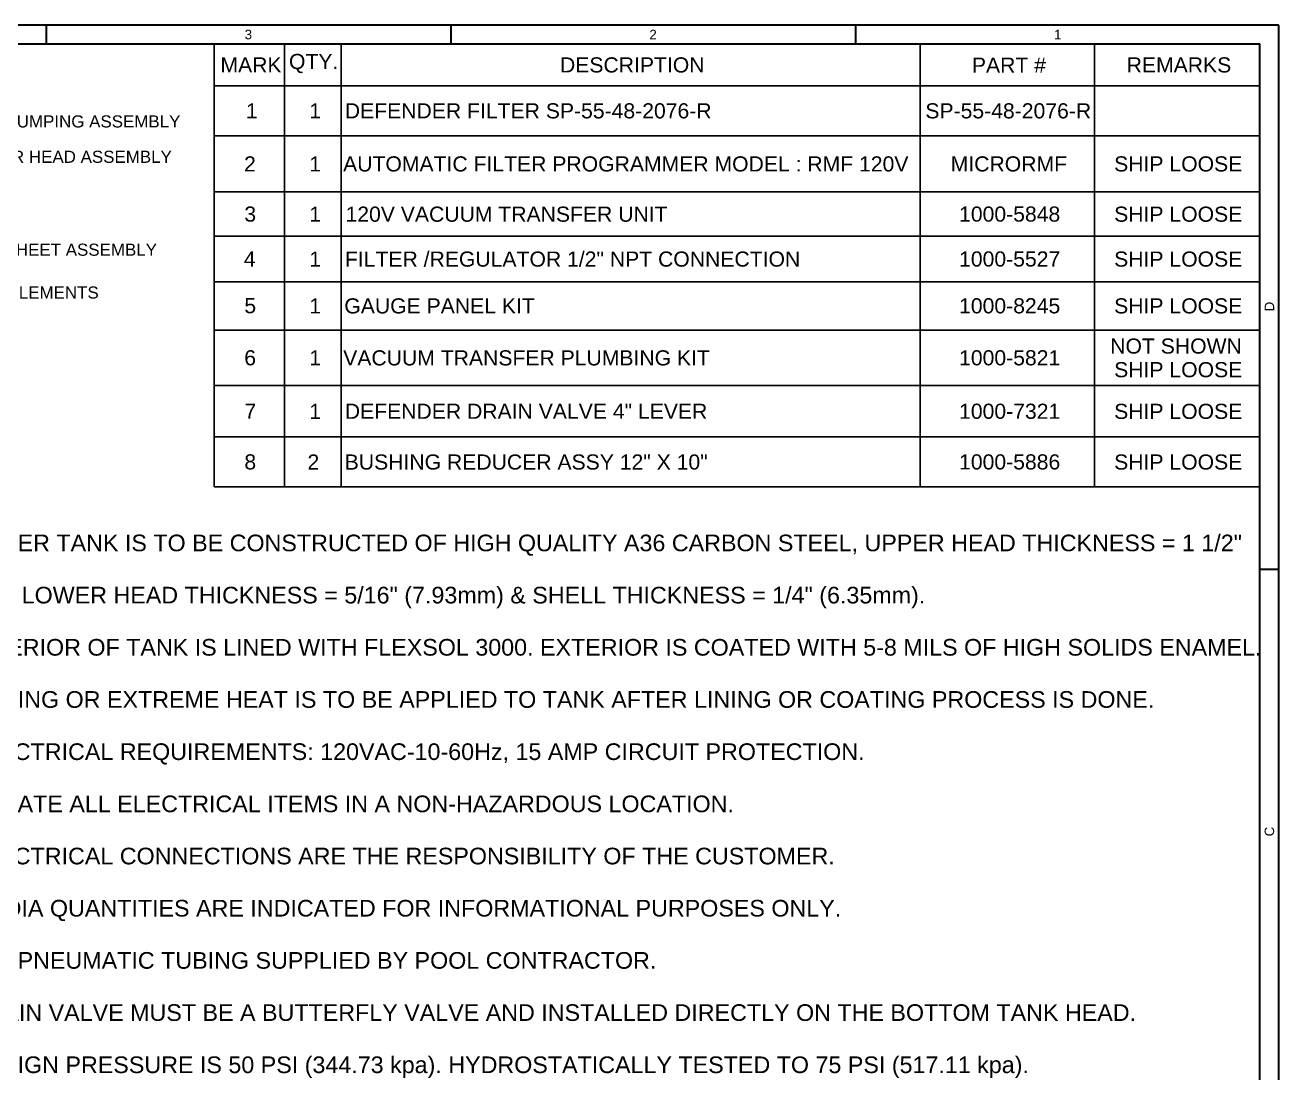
# Model space of a CAD drawing. Header units: inches. Extents: x 20 to 536, y 8 to 344.
# Drawn here: x 337.3 to 536, y 177.9 to 344 of the extents above; entities that cross this region are included whole.
import ezdxf

# ---------------------------------------------------------------- set-up
doc = ezdxf.new("R2010")
doc.units = ezdxf.units.IN
doc.header["$LTSCALE"] = 16
doc.header["$MEASUREMENT"] = 0
doc.layers.get('0').update_dxf_attribs({"lineweight": 25})
for name, color, linetype, lineweight in [('Border', 7, 'Continuous', 35), ('Symbol', 7, 'Continuous', 25), ('Symbol (ANSI)', 7, 'Continuous', 25)]:
    doc.layers.add(name, color=color, linetype=linetype, lineweight=lineweight)
doc.styles.add('MEMCOR Medium', font='arial.ttf')
doc.styles.add('Note Text (ANSI)', font='arial.ttf')
doc.styles.add('Standard A-B-C', font='arial.ttf')
doc.styles.add('Standard D-E NeptuneBenson', font='arial.ttf')

# ---------------------------------------------------------------- blocks, each defined once
blk = doc.blocks.new('Borders 22x34_D')
at = {"layer": 'Border'}
for p, q in [((33.5, 21.5), (1.25, 21.5)), ((21.289, 21.5), (21.289, 21.312)), ((25.297, 21.5), (25.297, 21.312)), ((29.305, 21.5), (29.305, 21.312)), ((33.5, 0.5), (33.5, 21.5)), ((33.312, 21.312), (1.25, 21.312)), ((33.312, 0.5), (33.312, 21.312)), ((33.312, 16.109), (33.5, 16.109))]:
    blk.add_line(p, q, dxfattribs=at)
at = {"layer": 'Border', "char_height": 0.094, "attachment_point": 5, "style": 'Standard A-B-C'}
for s, insert in [('\\fArial|b0|i0;{\\H0.0940;3}', (23.293, 21.406)), ('\\fArial|b0|i0;{\\H0.0940;2}', (27.301, 21.406)), ('\\fArial|b0|i0;{\\H0.0940;1}', (31.309, 21.406))]:
    blk.add_mtext(s, dxfattribs=dict(at, insert=insert))
at = {"layer": 'Border', "char_height": 0.094, "attachment_point": 5, "rotation": 90, "style": 'Standard A-B-C'}
for s, insert in [('\\fArial|b0|i0;{\\H0.0940;D}', (33.406, 18.711)), ('\\fArial|b0|i0;{\\H0.0940;C}', (33.406, 13.508))]:
    blk.add_mtext(s, dxfattribs=dict(at, insert=insert))
blk = doc.blocks.new('UPPER HEAD ADN ELEMENT DETAIL')
at = {"layer": 'Symbol (ANSI)', "color": 7, "char_height": 0.06, "attachment_point": 4, "style": 'Note Text (ANSI)'}
for s, insert in [('\\fArial|b0|i0;{\\H0.0600;PNEUMATIC BUMPING ASSEMBLY}', (0.3343, 0.5462)), ('\\fArial|b0|i0;{\\H0.0600;UPPER HEAD ASSEMBLY}', (0.6552, 0.371)), ('\\fArial|b0|i0;{\\H0.0600;TUBESHEET ASSEMBLY}', (0.6234, -0.0894)), ('\\fArial|b0|i0;{\\H0.0600;TUBE ELEMENTS}', (0.6145, -0.3014))]:
    blk.add_mtext(s, dxfattribs=dict(at, insert=insert))
blk = doc.blocks.new('Table1')
at = {"layer": 'Symbol'}
for p, q in [((22.955, 21.313), (33.312, 21.313)), ((22.955, 21.313), (22.955, 20.898)), ((23.65, 21.313), (23.65, 20.898)), ((24.211, 21.313), (24.211, 20.898)), ((29.945, 21.313), (29.945, 20.898)), ((31.674, 21.313), (31.674, 20.898)), ((33.312, 21.313), (33.312, 20.898)), ((22.955, 20.898), (33.312, 20.898)), ((22.955, 20.898), (22.955, 16.923)), ((23.65, 20.898), (23.65, 16.923)), ((24.211, 20.898), (24.211, 16.923)), ((29.945, 20.898), (29.945, 16.923)), ((31.674, 20.898), (31.674, 16.923)), ((33.312, 20.898), (33.312, 16.923)), ((22.955, 20.403), (33.312, 20.403)), ((22.955, 19.846), (33.312, 19.846)), ((22.955, 19.407), (33.312, 19.407)), ((22.955, 18.956), (33.312, 18.956)), ((22.955, 18.478), (33.312, 18.478)), ((22.955, 17.927), (33.312, 17.927)), ((22.955, 17.418), (33.312, 17.418)), ((22.955, 16.923), (33.312, 16.923))]:
    blk.add_line(p, q, dxfattribs=at)
at = {"layer": 'Symbol', "char_height": 0.15, "attachment_point": 7, "style": 'MEMCOR Medium'}
for s, insert in [('MARK', (23.016, 21.03)), ('QTY.', (23.695, 21.023)), ('DESCRIPTION', (26.379, 21.028)), ('PART #', (30.459, 21.028)), ('REMARKS', (31.992, 21.028)), ('1', (23.268, 20.575)), ('1', (23.896, 20.575)), ('DEFENDER FILTER SP-55-48-2076-R', (24.248, 20.573)), ('SP-55-48-2076-R', (29.998, 20.573)), ('2', (23.25, 20.049)), ('1', (23.896, 20.049)), ('AUTOMATIC FILTER PROGRAMMER MODEL : RMF 120V', (24.231, 20.047)), ('MICRORMF', (30.249, 20.047)), ('SHIP LOOSE', (31.868, 20.047)), ('3', (23.253, 19.55)), ('1', (23.896, 19.551)), ('120V VACUUM TRANSFER UNIT', (24.255, 19.549)), ('1000-5848', (30.332, 19.55)), ('SHIP LOOSE', (31.868, 19.549)), ('4', (23.247, 19.107)), ('1', (23.896, 19.106)), ('FILTER /REGULATOR 1/2" NPT CONNECTION', (24.249, 19.104)), ('1000-5527', (30.332, 19.105)), ('SHIP LOOSE', (31.868, 19.104)), ('5', (23.253, 18.642)), ('1', (23.896, 18.642)), ('GAUGE PANEL KIT', (24.243, 18.64)), ('1000-8245', (30.332, 18.641)), ('SHIP LOOSE', (31.868, 18.64)), ('NOT SHOWN ', (31.829, 18.242)), ('6', (23.252, 18.126)), ('1', (23.896, 18.128)), ('VACUUM TRANSFER PLUMBING KIT', (24.232, 18.125)), ('1000-5821', (30.332, 18.126)), ('SHIP LOOSE', (31.868, 18.008)), ('7', (23.254, 17.599)), ('1', (23.896, 17.597)), ('DEFENDER DRAIN VALVE 4" LEVER', (24.248, 17.598)), ('1000-7321', (30.332, 17.596)), ('SHIP LOOSE', (31.868, 17.595)), ('8', (23.253, 17.094)), ('2', (23.878, 17.095)), ('BUSHING REDUCER ASSY 12" X 10"', (24.247, 17.093)), ('1000-5886', (30.332, 17.094)), ('SHIP LOOSE', (31.868, 17.093))]:
    blk.add_mtext(s, dxfattribs=dict(at, insert=insert))

msp = doc.modelspace()

# ---------------------------------------------------------------- block references
for name, p, xscale, yscale, zscale in [('Borders 22x34_D', (0, 0), 16, 16, 16), ('Table1', (0, 0), 16, 16, 16), ('UPPER HEAD ADN ELEMENT DETAIL', (306.95241, 311.23065), 32, 32, 32)]:
    msp.add_blockref(name, p, dxfattribs=dict(xscale=xscale, yscale=yscale, zscale=zscale))

# ---------------------------------------------------------------- texts
at = {"layer": 'Symbol (ANSI)', "insert": (318.93333, 271.4847), "char_height": 2.40000008, "width": 216.2072296, "attachment_point": 1, "line_spacing_factor": 1.741933, "style": 'Standard D-E NeptuneBenson'}
msp.add_mtext('\\pxsm1.88;\\fArial|b0|i0;{\\H2.6400;NOTES:\\P}\\fArial|b0|i0;{\\H2.6400;1.^I}\\fArial|b0|i0;{\\H2.6400;FILTER TANK IS TO BE CONSTRUCTED OF HIGH QUALITY A36 CARBON STEEL, UPPER HEAD THICKNESS = 1 1/2" \\P(38.1mm), LOWER HEAD THICKNESS = 5/16" (7.93mm) & SHELL THICKNESS = 1/4" (6.35mm).\\P}\\fArial|b0|i0;{\\H2.6400;2.^I}\\fArial|b0|i0;{\\H2.6400;INTERIOR OF TANK IS LINED WITH FLEXSOL 3000. EXTERIOR IS COATED WITH 5-8 MILS OF HIGH SOLIDS ENAMEL. \\PNO WELDING OR EXTREME HEAT IS TO BE APPLIED TO TANK AFTER LINING OR COATING PROCESS IS DONE.\\P}\\fArial|b0|i0;{\\H2.6400;3.^I}\\fArial|b0|i0;{\\H2.6400;ELECTRICAL REQUIREMENTS: 120VAC-10-60Hz, 15 AMP CIRCUIT PROTECTION.\\P}\\fArial|b0|i0;{\\H2.6400;4.^I}\\fArial|b0|i0;{\\H2.6400;LOCATE ALL ELECTRICAL ITEMS IN A NON-HAZARDOUS LOCATION.\\P}\\fArial|b0|i0;{\\H2.6400;5.^I}\\fArial|b0|i0;{\\H2.6400;ELECTRICAL CONNECTIONS ARE THE RESPONSIBILITY OF THE CUSTOMER.\\P}\\fArial|b0|i0;{\\H2.6400;6.^I}\\fArial|b0|i0;{\\H2.6400;MEDIA QUANTITIES ARE INDICATED FOR INFORMATIONAL PURPOSES ONLY.\\P}\\fArial|b0|i0;{\\H2.6400;7.^I}\\fArial|b0|i0;{\\H2.6400;ALL PNEUMATIC TUBING SUPPLIED BY POOL CONTRACTOR.\\P}\\fArial|b0|i0;{\\H2.6400;8.^I}\\fArial|b0|i0;{\\H2.6400;DRAIN VALVE MUST BE A BUTTERFLY VALVE AND INSTALLED DIRECTLY ON THE BOTTOM TANK HEAD.\\P}\\fArial|b0|i0;{\\H2.6400;9.^I}\\fArial|b0|i0;{\\H2.6400;DESIGN PRESSURE IS 50 PSI (344.73 kpa). HYDROSTATICALLY TESTED TO 75 PSI (517.11 kpa).\\P}\\fArial|b0|i0;{\\H2.4000;10. THIS PRECOAT FILTER UTILIZES TUBE ELEMENTS AND THE EFFECTIVE  FILTRATION  AREA REPRESENTS THE UNCOATED \\PAREA.}\\fArial|b0|i0;{\\H2.6400;\\P}', dxfattribs=at)

doc.saveas('drawing.dxf')
